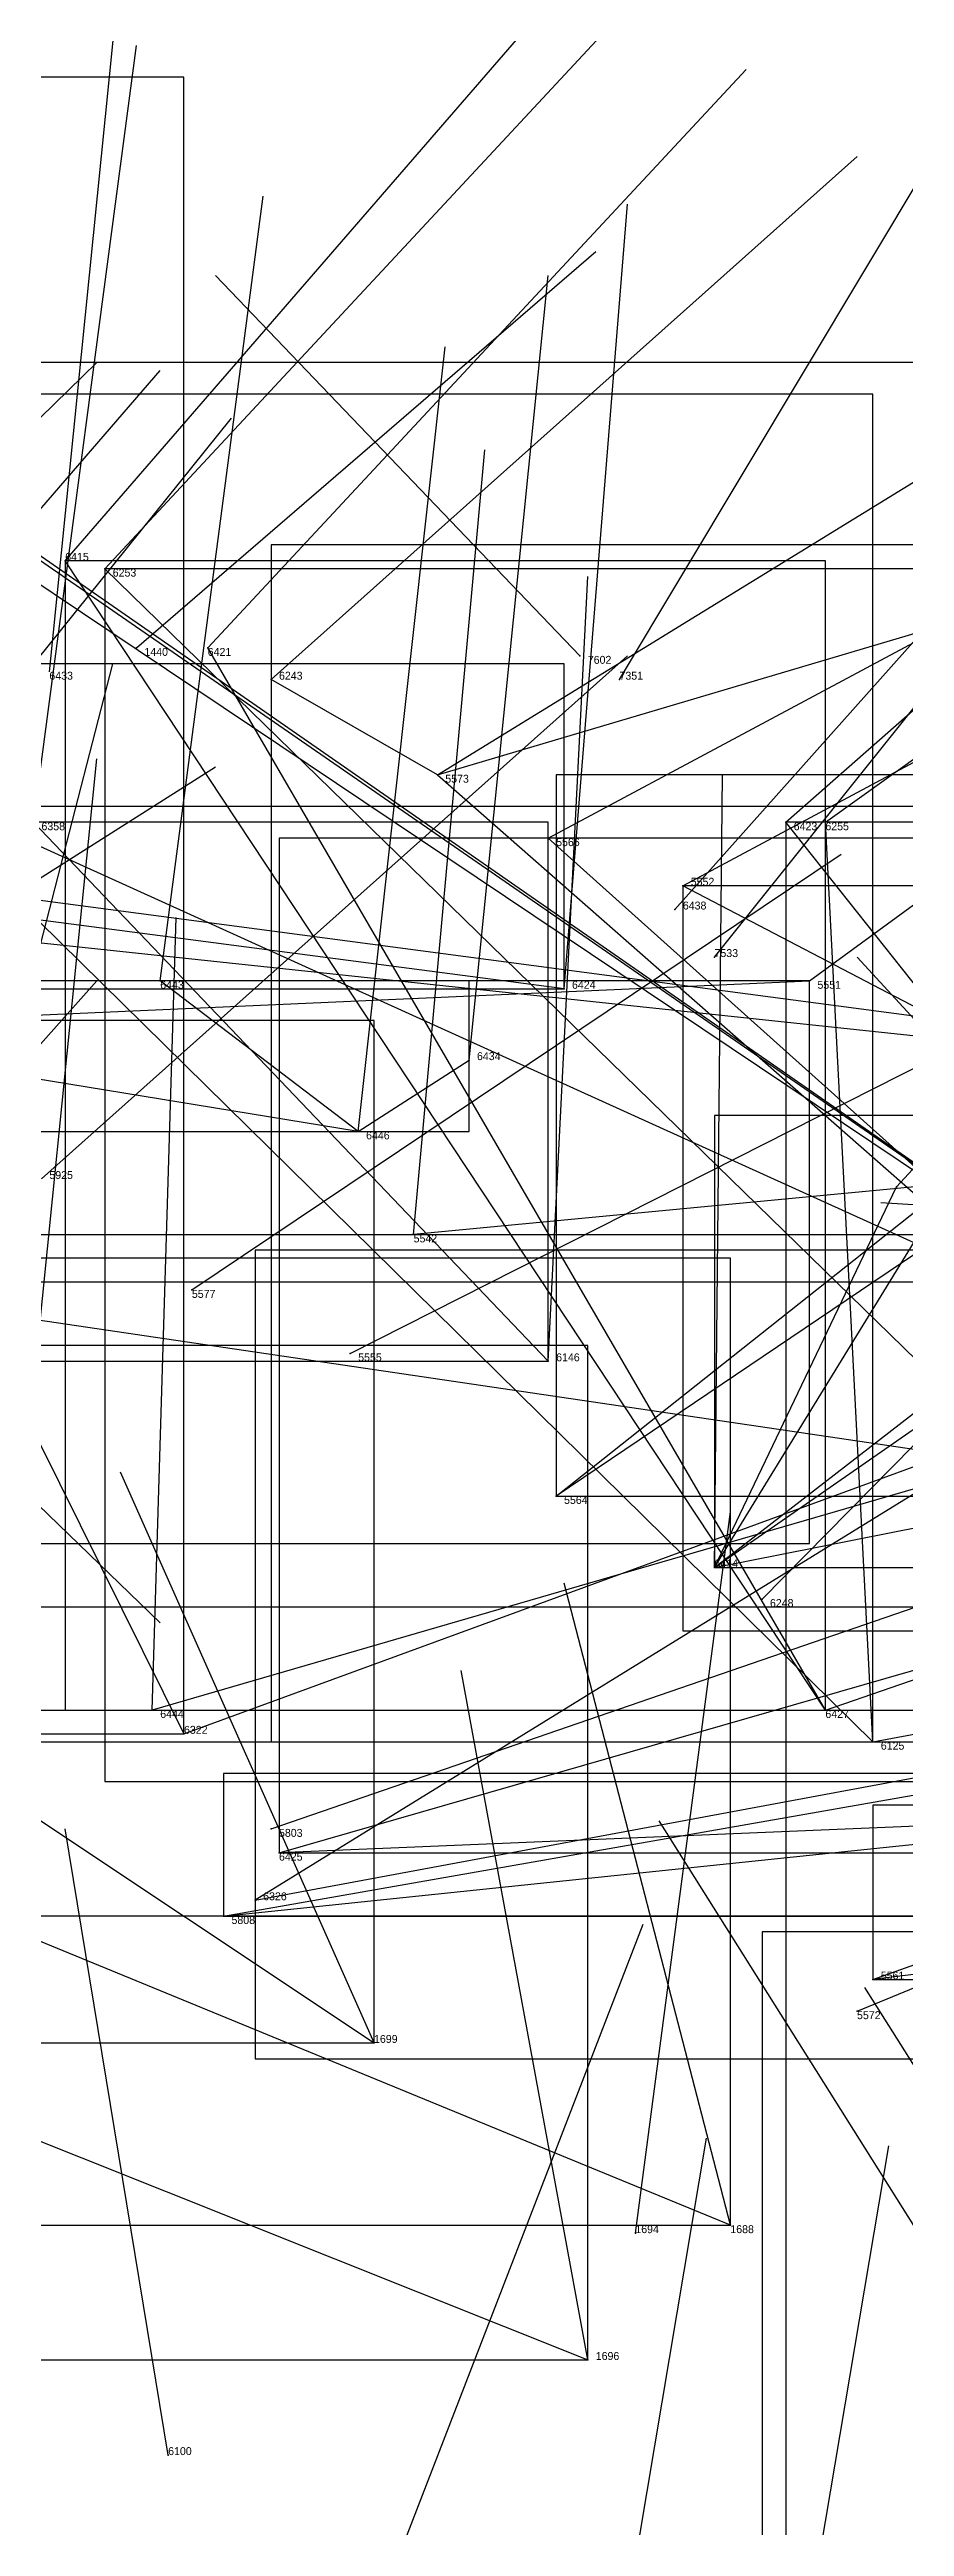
# Model space of a CAD drawing. Extents: x 59.1 to 70.8, y 600.3 to 605.1.
# Drawn here: x 67.181 to 67.289, y 604.095 to 604.4075 of the extents above; entities that cross this region are included whole.
import ezdxf

# ---------------------------------------------------------------- set-up
doc = ezdxf.new("R2010")
doc.units = 0
for name, color, linetype in [('Clients', 3, 'CONTINUOUS'), ('Facilities', 3, 'CONTINUOUS'), ('Facilities_lines', 3, 'CONTINUOUS'), ('Min_max_boxes', 1, 'CONTINUOUS'), ('Normals', 1, 'CONTINUOUS'), ('Source_points', 5, 'CONTINUOUS'), ('Text', 3, 'CONTINUOUS')]:
    doc.layers.add(name, color=color, linetype=linetype)

msp = doc.modelspace()

# ---------------------------------------------------------------- linework, layer by layer
at = {"layer": 'Clients', "color": 5}
for p in [(67.183, 604.343, 455.343), (67.201, 604.332, 455.196), (67.209, 604.328, 455.04), (67.274, 604.31, 455.109), (67.279, 604.31, 455.015), (67.244, 604.308, 454.822), (67.261, 604.302, 454.747), (67.195, 604.29, 455.695), (67.277, 604.29, 454.678), (67.234, 604.28, 455.524), (67.288, 604.264, 455.354), (67.227, 604.258, 455.544), (67.244, 604.242, 455.471), (67.245, 604.225, 454.827), (67.194, 604.198, 455.51), (67.198, 604.195, 455.164), (67.21, 604.18, 455.299), (67.207, 604.174, 455.182), (67.285, 604.164, 454.964), (67.222, 604.156, 452.821), (67.249, 604.116, 452.742)]:
    msp.add_point(p, dxfattribs=at)
at = {"layer": 'Facilities', "color": 3}
for p in [(67.188, 604.342, 455.268), (67.192, 604.332, 451.584), (67.248, 604.331, 458.717), (67.253, 604.328, 461.861), (67.23, 604.316, 454.893), (67.26, 604.299, 455.313), (67.265, 604.293, 462.482), (67.246, 604.289, 455.418), (67.22, 604.271, 455.632), (67.199, 604.251, 454.967), (67.219, 604.243, 454.894), (67.265, 604.216, 455.401), (67.271, 604.212, 455.324), (67.279, 604.198, 455.25), (67.285, 604.194, 455.182), (67.209, 604.183, 455.231), (67.203, 604.172, 455.245), (67.283, 604.16, 454.903), (67.255, 604.132, 452.87), (67.267, 604.133, 452.758), (67.196, 604.104, 457.936)]:
    msp.add_point(p, dxfattribs=at)
at = {"layer": 'Facilities_lines', "color": 3}
for p, q in [((67.1, 604.392, 455.78), (67.198, 604.195, 455.164)), ((67.332, 604.238, 455.102), (67.138, 604.368, 455.639)), ((67.285, 604.194, 455.182), (67.112, 604.364, 455.836)), ((67.332, 604.238, 455.102), (67.161, 604.356, 455.49)), ((67.332, 604.238, 455.102), (67.175, 604.347, 455.419)), ((67.279, 604.198, 455.25), (67.183, 604.343, 455.343)), ((67.23, 604.316, 454.893), (67.328, 604.345, 454.592)), ((67.188, 604.342, 455.268), (67.345, 604.189, 454.982)), ((67.279, 604.198, 455.25), (67.201, 604.332, 455.196)), ((67.246, 604.289, 455.418), (66.933, 604.33, 455.969)), ((67.23, 604.316, 454.893), (67.209, 604.328, 455.04)), ((67.332, 604.238, 455.102), (67.162, 604.315, 455.448)), ((67.23, 604.316, 454.893), (67.369, 604.194, 454.749)), ((67.38, 604.316, 454.301), (67.245, 604.225, 454.827)), ((67.385, 604.273, 455.81), (67.09, 604.312, 455.552)), ((67.179, 604.31, 455.769), (67.244, 604.242, 455.471)), ((67.538, 603.978, 454.902), (67.274, 604.31, 455.109)), ((67.285, 604.194, 455.182), (67.279, 604.31, 455.015)), ((67.379, 604.187, 454.679), (67.244, 604.308, 454.822)), ((67.441, 604.208, 454.499), (67.261, 604.302, 454.747)), ((67.385, 604.273, 455.81), (67.14, 604.299, 455.853)), ((67.142, 604.284, 455.255), (67.277, 604.29, 454.678)), ((67.22, 604.271, 455.632), (67.195, 604.29, 455.695)), ((67.22, 604.271, 455.632), (67.116, 604.288, 455.882)), ((67.028, 604.285, 453.126), (67.222, 604.156, 452.821)), ((67.22, 604.271, 455.632), (67.234, 604.28, 455.524)), ((67.385, 604.273, 455.81), (67.227, 604.258, 455.544)), ((67.265, 604.216, 455.401), (67.3, 604.273, 455.252)), ((67.265, 604.216, 455.401), (67.288, 604.264, 455.354)), ((67.265, 604.216, 455.401), (67.327, 604.259, 455.164)), ((67.34, 604.256, 454.464), (67.207, 604.174, 455.182)), ((67.267, 604.133, 452.758), (66.97, 604.255, 453.129)), ((67.425, 604.211, 455.849), (67.147, 604.252, 455.803)), ((66.928, 604.244, 453.162), (67.249, 604.116, 452.742)), ((67.265, 604.216, 455.401), (67.296, 604.24, 455.283)), ((67.332, 604.238, 455.102), (67.194, 604.198, 455.51)), ((67.265, 604.216, 455.401), (67.336, 604.23, 455.032)), ((67.203, 604.172, 455.245), (67.376, 604.19, 454.612)), ((67.379, 604.187, 454.679), (67.21, 604.18, 455.299)), ((67.466, 604.186, 454.225), (67.285, 604.164, 454.964))]:
    msp.add_line(p, q, dxfattribs=at)
at = {"layer": 'Min_max_boxes', "color": 1}
for p, q in [((67.198, 604.404, 455.164), (67.005, 604.404, 455.164)), ((67.198, 604.404, 456.205), (67.005, 604.404, 456.205)), ((67.198, 604.195, 455.164), (67.198, 604.404, 455.164)), ((67.198, 604.195, 456.205), (67.198, 604.404, 456.205)), ((67.198, 604.404, 455.164), (67.198, 604.404, 456.205)), ((67.332, 604.368, 455.102), (67.138, 604.368, 455.102)), ((67.332, 604.368, 455.639), (67.138, 604.368, 455.639)), ((67.285, 604.364, 455.015), (67.112, 604.364, 455.015)), ((67.285, 604.364, 455.836), (67.112, 604.364, 455.836)), ((67.285, 604.194, 455.015), (67.285, 604.364, 455.015)), ((67.285, 604.194, 455.836), (67.285, 604.364, 455.836)), ((67.285, 604.364, 455.015), (67.285, 604.364, 455.836)), ((67.279, 604.343, 455.196), (67.183, 604.343, 455.196)), ((67.183, 604.343, 455.196), (67.183, 604.198, 455.196)), ((67.279, 604.343, 455.343), (67.183, 604.343, 455.343)), ((67.183, 604.343, 455.343), (67.183, 604.198, 455.343)), ((67.183, 604.343, 455.196), (67.183, 604.343, 455.343)), ((67.369, 604.345, 454.592), (67.209, 604.345, 454.592)), ((67.209, 604.345, 454.592), (67.209, 604.194, 454.592)), ((67.369, 604.345, 455.04), (67.209, 604.345, 455.04)), ((67.209, 604.345, 455.04), (67.209, 604.194, 455.04)), ((67.209, 604.345, 454.592), (67.209, 604.345, 455.04)), ((67.279, 604.198, 455.196), (67.279, 604.343, 455.196)), ((67.279, 604.198, 455.343), (67.279, 604.343, 455.343)), ((67.279, 604.343, 455.196), (67.279, 604.343, 455.343)), ((67.345, 604.342, 454.982), (67.188, 604.342, 454.982)), ((67.188, 604.342, 454.982), (67.188, 604.189, 454.982)), ((67.345, 604.342, 455.268), (67.188, 604.342, 455.268)), ((67.188, 604.342, 455.268), (67.188, 604.189, 455.268)), ((67.188, 604.342, 454.982), (67.188, 604.342, 455.268)), ((67.246, 604.33, 455.418), (66.933, 604.33, 455.418)), ((67.246, 604.33, 455.969), (66.933, 604.33, 455.969)), ((67.246, 604.289, 455.418), (67.246, 604.33, 455.418)), ((67.246, 604.289, 455.969), (67.246, 604.33, 455.969)), ((67.246, 604.33, 455.418), (67.246, 604.33, 455.969)), ((67.38, 604.316, 454.301), (67.245, 604.316, 454.301)), ((67.245, 604.316, 454.301), (67.245, 604.225, 454.301)), ((67.38, 604.316, 454.827), (67.245, 604.316, 454.827)), ((67.245, 604.316, 454.827), (67.245, 604.225, 454.827)), ((67.245, 604.316, 454.301), (67.245, 604.316, 454.827)), ((67.385, 604.312, 455.544), (67.09, 604.312, 455.544)), ((67.385, 604.312, 455.853), (67.09, 604.312, 455.853)), ((67.244, 604.31, 455.471), (67.067, 604.31, 455.471)), ((67.244, 604.31, 455.769), (67.067, 604.31, 455.769)), ((67.244, 604.242, 455.471), (67.244, 604.31, 455.471)), ((67.244, 604.242, 455.769), (67.244, 604.31, 455.769)), ((67.244, 604.31, 455.471), (67.244, 604.31, 455.769)), ((67.538, 604.31, 454.902), (67.274, 604.31, 454.902)), ((67.274, 604.31, 454.902), (67.274, 603.978, 454.902)), ((67.538, 604.31, 455.109), (67.274, 604.31, 455.109)), ((67.274, 604.31, 455.109), (67.274, 603.978, 455.109)), ((67.274, 604.31, 454.902), (67.274, 604.31, 455.109)), ((67.379, 604.308, 454.679), (67.21, 604.308, 454.679)), ((67.21, 604.308, 454.679), (67.21, 604.18, 454.679)), ((67.379, 604.308, 455.299), (67.21, 604.308, 455.299)), ((67.21, 604.308, 455.299), (67.21, 604.18, 455.299)), ((67.21, 604.308, 454.679), (67.21, 604.308, 455.299)), ((67.441, 604.302, 454.499), (67.261, 604.302, 454.499)), ((67.261, 604.302, 454.499), (67.261, 604.208, 454.499)), ((67.441, 604.302, 454.747), (67.261, 604.302, 454.747)), ((67.261, 604.302, 454.747), (67.261, 604.208, 454.747)), ((67.261, 604.302, 454.499), (67.261, 604.302, 454.747)), ((67.234, 604.29, 455.524), (67.116, 604.29, 455.524)), ((67.234, 604.29, 455.882), (67.116, 604.29, 455.882)), ((67.277, 604.29, 454.678), (67.142, 604.29, 454.678)), ((67.277, 604.29, 455.654), (67.142, 604.29, 455.654)), ((67.234, 604.271, 455.524), (67.234, 604.29, 455.524)), ((67.234, 604.271, 455.882), (67.234, 604.29, 455.882)), ((67.234, 604.29, 455.524), (67.234, 604.29, 455.882)), ((67.277, 604.219, 454.678), (67.277, 604.29, 454.678)), ((67.277, 604.219, 455.654), (67.277, 604.29, 455.654)), ((67.277, 604.29, 454.678), (67.277, 604.29, 455.654)), ((66.933, 604.289, 455.418), (67.246, 604.289, 455.418)), ((66.933, 604.289, 455.969), (67.246, 604.289, 455.969)), ((67.246, 604.289, 455.418), (67.246, 604.289, 455.969)), ((67.222, 604.285, 452.821), (67.028, 604.285, 452.821)), ((67.222, 604.285, 453.126), (67.028, 604.285, 453.126)), ((67.222, 604.156, 452.821), (67.222, 604.285, 452.821)), ((67.222, 604.156, 453.126), (67.222, 604.285, 453.126)), ((67.222, 604.285, 452.821), (67.222, 604.285, 453.126)), ((67.116, 604.271, 455.524), (67.234, 604.271, 455.524)), ((67.116, 604.271, 455.882), (67.234, 604.271, 455.882)), ((67.234, 604.271, 455.524), (67.234, 604.271, 455.882)), ((67.336, 604.273, 455.032), (67.265, 604.273, 455.032)), ((67.265, 604.273, 455.032), (67.265, 604.216, 455.032)), ((67.336, 604.273, 455.401), (67.265, 604.273, 455.401)), ((67.265, 604.273, 455.401), (67.265, 604.216, 455.401)), ((67.265, 604.273, 455.032), (67.265, 604.273, 455.401)), ((67.09, 604.258, 455.544), (67.385, 604.258, 455.544)), ((67.09, 604.258, 455.853), (67.385, 604.258, 455.853)), ((67.491, 604.256, 454.082), (67.207, 604.256, 454.082)), ((67.207, 604.256, 454.082), (67.207, 604.154, 454.082)), ((67.491, 604.256, 455.182), (67.207, 604.256, 455.182)), ((67.207, 604.256, 455.182), (67.207, 604.154, 455.182)), ((67.207, 604.256, 454.082), (67.207, 604.256, 455.182)), ((67.267, 604.255, 452.758), (66.97, 604.255, 452.758)), ((67.267, 604.255, 453.129), (66.97, 604.255, 453.129)), ((67.425, 604.252, 455.803), (67.147, 604.252, 455.803)), ((67.425, 604.252, 455.849), (67.147, 604.252, 455.849)), ((67.267, 604.133, 452.758), (67.267, 604.255, 452.758)), ((67.267, 604.133, 453.129), (67.267, 604.255, 453.129)), ((67.267, 604.255, 452.758), (67.267, 604.255, 453.129)), ((67.249, 604.244, 452.742), (66.928, 604.244, 452.742)), ((67.249, 604.244, 453.162), (66.928, 604.244, 453.162)), ((67.249, 604.116, 452.742), (67.249, 604.244, 452.742)), ((67.249, 604.116, 453.162), (67.249, 604.244, 453.162)), ((67.249, 604.244, 452.742), (67.249, 604.244, 453.162)), ((67.067, 604.242, 455.471), (67.244, 604.242, 455.471)), ((67.067, 604.242, 455.769), (67.244, 604.242, 455.769)), ((67.244, 604.242, 455.471), (67.244, 604.242, 455.769)), ((67.245, 604.225, 454.301), (67.38, 604.225, 454.301)), ((67.245, 604.225, 454.827), (67.38, 604.225, 454.827)), ((67.245, 604.225, 454.301), (67.245, 604.225, 454.827)), ((67.142, 604.219, 454.678), (67.277, 604.219, 454.678)), ((67.142, 604.219, 455.654), (67.277, 604.219, 455.654)), ((67.277, 604.219, 454.678), (67.277, 604.219, 455.654)), ((67.265, 604.216, 455.032), (67.336, 604.216, 455.032)), ((67.265, 604.216, 455.401), (67.336, 604.216, 455.401)), ((67.265, 604.216, 455.032), (67.265, 604.216, 455.401)), ((67.147, 604.211, 455.803), (67.425, 604.211, 455.803)), ((67.147, 604.211, 455.849), (67.425, 604.211, 455.849)), ((67.261, 604.208, 454.499), (67.441, 604.208, 454.499)), ((67.261, 604.208, 454.747), (67.441, 604.208, 454.747)), ((67.261, 604.208, 454.499), (67.261, 604.208, 454.747)), ((67.138, 604.198, 455.102), (67.332, 604.198, 455.102)), ((67.138, 604.198, 455.639), (67.332, 604.198, 455.639)), ((67.183, 604.198, 455.196), (67.279, 604.198, 455.196)), ((67.183, 604.198, 455.343), (67.279, 604.198, 455.343)), ((67.183, 604.198, 455.196), (67.183, 604.198, 455.343)), ((67.279, 604.198, 455.196), (67.279, 604.198, 455.343)), ((67.005, 604.195, 455.164), (67.198, 604.195, 455.164)), ((67.005, 604.195, 456.205), (67.198, 604.195, 456.205)), ((67.112, 604.194, 455.015), (67.285, 604.194, 455.015)), ((67.112, 604.194, 455.836), (67.285, 604.194, 455.836)), ((67.198, 604.195, 455.164), (67.198, 604.195, 456.205)), ((67.209, 604.194, 454.592), (67.369, 604.194, 454.592)), ((67.209, 604.194, 455.04), (67.369, 604.194, 455.04)), ((67.209, 604.194, 454.592), (67.209, 604.194, 455.04)), ((67.285, 604.194, 455.015), (67.285, 604.194, 455.836)), ((67.376, 604.19, 454.612), (67.203, 604.19, 454.612)), ((67.203, 604.19, 454.612), (67.203, 604.172, 454.612)), ((67.376, 604.19, 455.245), (67.203, 604.19, 455.245)), ((67.203, 604.19, 455.245), (67.203, 604.172, 455.245)), ((67.203, 604.19, 454.612), (67.203, 604.19, 455.245)), ((67.188, 604.189, 454.982), (67.345, 604.189, 454.982)), ((67.188, 604.189, 455.268), (67.345, 604.189, 455.268)), ((67.188, 604.189, 454.982), (67.188, 604.189, 455.268)), ((67.466, 604.186, 454.225), (67.285, 604.186, 454.225)), ((67.285, 604.186, 454.225), (67.285, 604.164, 454.225)), ((67.466, 604.186, 454.964), (67.285, 604.186, 454.964)), ((67.285, 604.186, 454.964), (67.285, 604.164, 454.964)), ((67.285, 604.186, 454.225), (67.285, 604.186, 454.964)), ((67.21, 604.18, 454.679), (67.379, 604.18, 454.679)), ((67.21, 604.18, 455.299), (67.379, 604.18, 455.299)), ((67.21, 604.18, 454.679), (67.21, 604.18, 455.299)), ((67.682, 604.172, 448.486), (67.139, 604.172, 448.486)), ((67.682, 604.172, 448.595), (67.139, 604.172, 448.595)), ((67.203, 604.172, 454.612), (67.376, 604.172, 454.612)), ((67.203, 604.172, 455.245), (67.376, 604.172, 455.245)), ((67.203, 604.172, 454.612), (67.203, 604.172, 455.245)), ((67.493, 604.17, 452.674), (67.271, 604.17, 452.674)), ((67.271, 604.17, 452.674), (67.271, 604.022, 452.674)), ((67.493, 604.17, 452.755), (67.271, 604.17, 452.755)), ((67.271, 604.17, 452.755), (67.271, 604.022, 452.755)), ((67.271, 604.17, 452.674), (67.271, 604.17, 452.755)), ((67.285, 604.164, 454.225), (67.466, 604.164, 454.225)), ((67.285, 604.164, 454.964), (67.466, 604.164, 454.964)), ((67.285, 604.164, 454.225), (67.285, 604.164, 454.964)), ((67.028, 604.156, 452.821), (67.222, 604.156, 452.821)), ((67.028, 604.156, 453.126), (67.222, 604.156, 453.126)), ((67.222, 604.156, 452.821), (67.222, 604.156, 453.126)), ((67.207, 604.154, 454.082), (67.491, 604.154, 454.082)), ((67.207, 604.154, 455.182), (67.491, 604.154, 455.182)), ((67.207, 604.154, 454.082), (67.207, 604.154, 455.182)), ((66.97, 604.133, 452.758), (67.267, 604.133, 452.758)), ((66.97, 604.133, 453.129), (67.267, 604.133, 453.129)), ((67.267, 604.133, 452.758), (67.267, 604.133, 453.129)), ((66.928, 604.116, 452.742), (67.249, 604.116, 452.742)), ((66.928, 604.116, 453.162), (67.249, 604.116, 453.162)), ((67.249, 604.116, 452.742), (67.249, 604.116, 453.162))]:
    msp.add_line(p, q, dxfattribs=at)
at = {"layer": 'Normals', "color": 1}
for p, q in [((67.181, 604.329, 455.531), (67.191, 604.428, 455.526)), ((67.183, 604.343, 455.343), (67.248, 604.418, 455.355)), ((67.188, 604.342, 455.268), (67.256, 604.415, 455.279)), ((67.179, 604.31, 455.769), (67.192, 604.408, 455.758)), ((67.201, 604.332, 455.196), (67.269, 604.405, 455.203)), ((67.209, 604.328, 455.04), (67.283, 604.394, 455.051)), ((67.253, 604.328, 461.861), (67.292, 604.393, 461.926)), ((67.195, 604.29, 455.695), (67.208, 604.389, 455.689)), ((67.246, 604.289, 455.418), (67.254, 604.388, 455.409)), ((67.192, 604.332, 451.584), (67.25, 604.382, 451.648)), ((67.248, 604.331, 458.717), (67.202, 604.379, 458.792)), ((67.234, 604.28, 455.524), (67.244, 604.379, 455.516)), ((67.274, 604.31, 455.109), (67.349, 604.376, 455.12)), ((67.26, 604.299, 455.313), (67.326, 604.373, 455.325)), ((67.116, 604.299, 455.403), (67.187, 604.368, 455.418)), ((67.22, 604.271, 455.632), (67.231, 604.37, 455.629)), ((67.279, 604.31, 455.015), (67.36, 604.368, 455.028)), ((67.13, 604.292, 455.331), (67.195, 604.367, 455.344)), ((67.23, 604.316, 454.893), (67.313, 604.367, 454.915)), ((67.265, 604.293, 462.482), (67.321, 604.363, 462.526)), ((67.142, 604.284, 455.255), (67.204, 604.361, 455.265)), ((67.227, 604.258, 455.544), (67.236, 604.357, 455.538)), ((67.244, 604.308, 454.822), (67.33, 604.354, 454.843)), ((67.261, 604.302, 454.747), (67.347, 604.348, 454.769)), ((67.277, 604.29, 454.678), (67.355, 604.347, 454.702)), ((67.244, 604.242, 455.471), (67.249, 604.341, 455.461)), ((67.288, 604.264, 455.354), (67.355, 604.337, 455.366)), ((67.18, 604.265, 455.038), (67.254, 604.331, 455.049)), ((67.164, 604.233, 455.726), (67.189, 604.33, 455.726)), ((67.177, 604.219, 455.654), (67.187, 604.318, 455.652)), ((67.142, 604.279, 451.288), (67.202, 604.317, 451.358)), ((67.265, 604.216, 455.401), (67.266, 604.316, 455.392)), ((67.199, 604.251, 454.967), (67.281, 604.306, 454.981)), ((67.194, 604.198, 455.51), (67.197, 604.298, 455.502)), ((67.329, 604.243, 457.317), (67.283, 604.293, 457.39)), ((67.121, 604.216, 455.469), (67.187, 604.29, 455.479)), ((67.219, 604.243, 454.894), (67.306, 604.287, 454.914)), ((67.245, 604.225, 454.827), (67.322, 604.286, 454.845)), ((67.271, 604.212, 455.324), (67.341, 604.283, 455.335)), ((67.139, 604.263, 457.269), (67.195, 604.209, 457.206)), ((67.333, 604.259, 451.664), (67.286, 604.262, 451.752)), ((67.222, 604.156, 452.821), (67.19, 604.228, 452.759)), ((67.198, 604.195, 455.164), (67.291, 604.229, 455.18)), ((67.279, 604.198, 455.25), (67.372, 604.23, 455.266)), ((67.255, 604.132, 452.87), (67.267, 604.223, 452.83)), ((67.209, 604.183, 455.231), (67.302, 604.215, 455.247)), ((67.267, 604.133, 452.758), (67.246, 604.214, 452.703)), ((67.285, 604.194, 455.182), (67.382, 604.212, 455.2)), ((67.21, 604.18, 455.299), (67.304, 604.207, 455.319)), ((67.249, 604.116, 452.742), (67.233, 604.203, 452.695)), ((67.283, 604.16, 454.903), (67.373, 604.197, 454.926)), ((67.285, 604.164, 454.964), (67.377, 604.197, 454.983)), ((67.207, 604.174, 455.182), (67.304, 604.192, 455.196)), ((67.203, 604.172, 455.245), (67.3, 604.189, 455.264)), ((67.304, 604.111, 452.689), (67.258, 604.184, 452.638)), ((67.196, 604.104, 457.936), (67.183, 604.183, 457.995)), ((67.22, 604.078, 452.817), (67.256, 604.171, 452.809)), ((67.33, 604.09, 452.674), (67.284, 604.163, 452.623)), ((67.248, 604.049, 452.734), (67.264, 604.144, 452.706)), ((67.271, 604.048, 452.755), (67.287, 604.143, 452.727))]:
    msp.add_line(p, q, dxfattribs=at)
at = {"layer": 'Source_points', "color": 5}
for p in [(67.183, 604.343, 455.343), (67.188, 604.342, 455.268), (67.192, 604.332, 451.584), (67.201, 604.332, 455.196), (67.248, 604.331, 458.717), (67.209, 604.328, 455.04), (67.253, 604.328, 461.861), (67.23, 604.316, 454.893), (67.274, 604.31, 455.109), (67.279, 604.31, 455.015), (67.244, 604.308, 454.822), (67.261, 604.302, 454.747), (67.26, 604.299, 455.313), (67.265, 604.293, 462.482), (67.195, 604.29, 455.695), (67.277, 604.29, 454.678), (67.246, 604.289, 455.418), (67.234, 604.28, 455.524), (67.22, 604.271, 455.632), (67.288, 604.264, 455.354), (67.227, 604.258, 455.544), (67.199, 604.251, 454.967), (67.219, 604.243, 454.894), (67.244, 604.242, 455.471), (67.245, 604.225, 454.827), (67.265, 604.216, 455.401), (67.271, 604.212, 455.324), (67.194, 604.198, 455.51), (67.279, 604.198, 455.25), (67.198, 604.195, 455.164), (67.285, 604.194, 455.182), (67.209, 604.183, 455.231), (67.21, 604.18, 455.299), (67.207, 604.174, 455.182), (67.203, 604.172, 455.245), (67.285, 604.164, 454.964), (67.283, 604.16, 454.903), (67.222, 604.156, 452.821), (67.255, 604.132, 452.87), (67.267, 604.133, 452.758), (67.249, 604.116, 452.742), (67.196, 604.104, 457.936)]:
    msp.add_point(p, dxfattribs=at)

# ---------------------------------------------------------------- texts
at = {"layer": 'Text', "color": 3}
for s, p in [('6415', (67.183, 604.343, 455.343)), ('6253', (67.189, 604.341, 455.268)), ('1440', (67.193, 604.331, 451.584)), ('6421', (67.201, 604.331, 455.196)), ('7602', (67.249, 604.33, 458.717)), ('6433', (67.181, 604.328, 455.531)), ('6243', (67.21, 604.328, 455.04)), ('7351', (67.253, 604.328, 461.861)), ('5573', (67.231, 604.315, 454.893)), ('6358', (67.18, 604.309, 455.769)), ('6423', (67.275, 604.309, 455.109)), ('6255', (67.279, 604.309, 455.015)), ('5566', (67.245, 604.307, 454.822)), ('5552', (67.262, 604.302, 454.747)), ('6438', (67.261, 604.299, 455.313)), ('7533', (67.265, 604.293, 462.482)), ('6443', (67.195, 604.289, 455.695)), ('6424', (67.247, 604.289, 455.418)), ('5551', (67.278, 604.289, 454.678)), ('6434', (67.235, 604.28, 455.524)), ('6446', (67.221, 604.27, 455.632)), ('5925', (67.181, 604.265, 455.038)), ('5542', (67.227, 604.257, 455.544)), ('5577', (67.199, 604.25, 454.967)), ('5555', (67.22, 604.242, 454.894)), ('6146', (67.245, 604.242, 455.471)), ('5564', (67.246, 604.224, 454.827)), ('6414', (67.265, 604.216, 455.401)), ('6248', (67.272, 604.211, 455.324)), ('6444', (67.195, 604.197, 455.51)), ('6322', (67.198, 604.195, 455.164)), ('6427', (67.279, 604.197, 455.25)), ('6125', (67.286, 604.193, 455.182)), ('5803', (67.21, 604.182, 455.231)), ('6425', (67.21, 604.179, 455.299)), ('6326', (67.208, 604.174, 455.182)), ('5808', (67.204, 604.171, 455.245)), ('5561', (67.286, 604.164, 454.964)), ('5572', (67.283, 604.159, 454.903)), ('1699', (67.222, 604.156, 452.821)), ('1694', (67.255, 604.132, 452.87)), ('1688', (67.267, 604.132, 452.758)), ('1696', (67.25, 604.116, 452.742)), ('6100', (67.196, 604.104, 457.936))]:
    msp.add_text(s, height=0.001, dxfattribs=at).set_placement(p)

doc.saveas('drawing.dxf')
